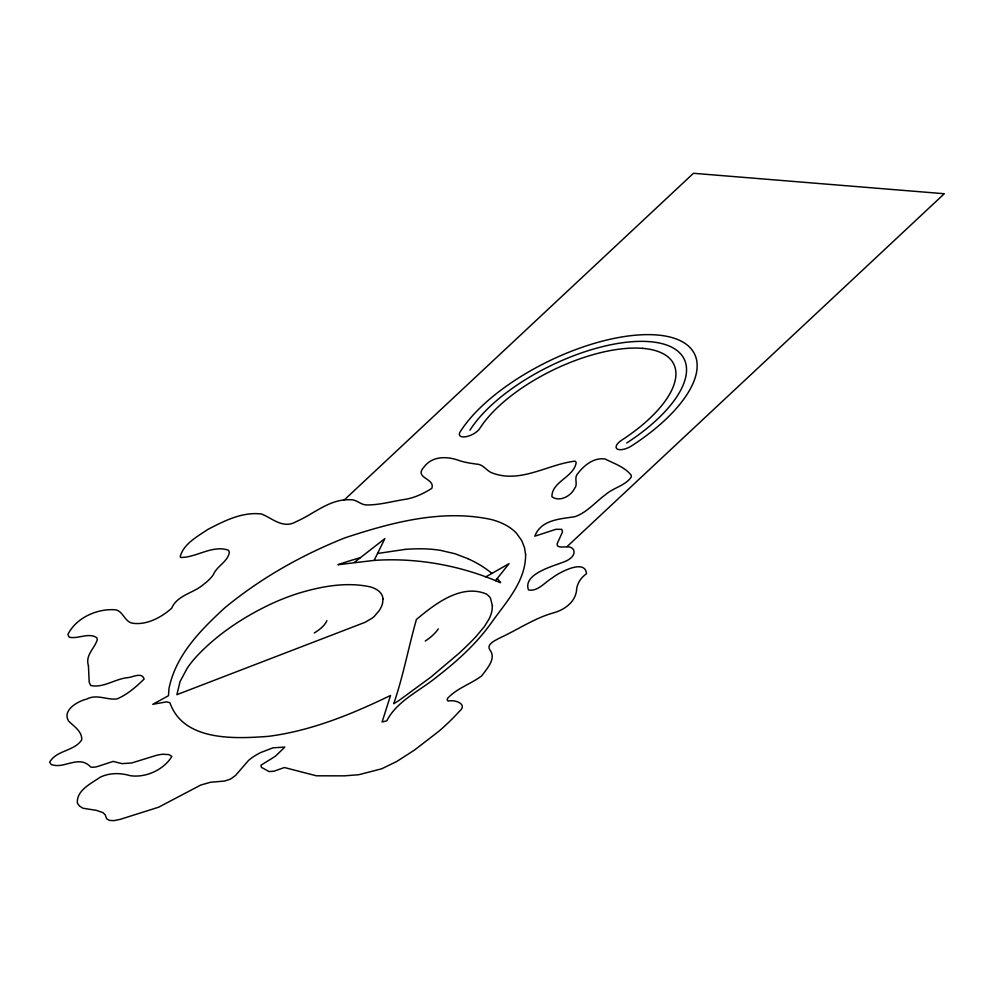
<?xml version="1.0" encoding="UTF-8"?>
<svg xmlns="http://www.w3.org/2000/svg" width="994" height="994" viewBox="0 0 994 994"><rect width="100%" height="100%" fill="white"/><g stroke="black" fill="none" stroke-linecap="round" stroke-linejoin="round"><path stroke-width="1.49" d="M360.362 557.684A175.106 74.836 -25.9 0 0 337.91 564.729L374.142 560.392L384.864 538.624L354.498 562.256M495.546 580.633L509.052 563.673L485.842 576.855M344.023 500.181L693.464 173.291L944.3 193.731L566.99 546.675M377.571 553.484L404.968 549.421M374.142 560.392C415.07 557.671 456.457 564.704 494.416 580.161C501.883 583.279 502.305 584.298 497.186 578.558M467.739 558.591L454.979 553.733L440.33 550.328A173.726 74.239 -25.9 0 0 404.98 549.409M326.877 620.691A23.396 10.002 -25.9 0 1 314.266 632.967M438.255 628.891A31.559 13.481 -25.9 0 1 425.258 641.043M467.689 558.616A365.879 156.356 -25.9 0 1 491.881 573.426M469.938 430.216A122.635 52.409 -25.9 0 1 649.815 341.675A122.635 52.409 -25.9 0 1 626.717 442.989M88.441 665.707L89.187 682.157L90.64 685.462C103.016 688.382 115.167 678.84 127.605 677.672C132.537 677.374 142.055 671.708 144.13 679.026C136.215 686.804 127.431 694.508 117.081 698.906C106.954 700.298 96.865 693.7 86.689 699.093C77.756 701.255 61.926 710.138 68.611 721.072C73.891 726.415 82.154 731.273 81.756 739.76C74.55 751.315 56.198 750.122 49.7 762.212L51.29 764.622L55.055 765.455A32.566 13.916 -25.9 0 0 60.398 765.38C71.456 763.628 81.781 757.378 90.752 767.033A12.897 5.517 -25.9 0 0 97.487 766.523L113.142 761.416L121.976 763.628L131.543 763.019L156.021 755.477A22.527 9.629 -25.9 0 1 163.277 754.247L169.055 754.632L171.863 756.446C163.762 769.841 145.72 778.053 130.127 775.668C120.336 772.748 109.477 772.711 100.158 777.246C91.249 783.471 76.24 790.392 77.383 803.152L79.383 805.923L82.937 808.234L96.157 810.309L102.879 812.57L105.19 814.732L106.644 818.745L109.489 820.41L113.987 820.622L120.175 819.354L158.68 807.19L200.701 785.061L210.517 782.253L224.532 781.06L230.571 779.06L235.528 775.482L248.599 760.36A28.304 12.09 -25.9 0 1 260.962 752.446L273.039 747.811L284.831 747.078L275.413 756.235L260.925 765.231L261.459 767.38L269.076 771.568L273.946 771.22L284.408 767.517L316.452 775.805L344.297 775.854L358.759 774.724L381.684 768.797L396.792 761.466L414.647 749.948L438.926 731.211A168.831 72.152 -25.9 0 0 459.265 711.456C468.398 704.013 454.705 699.341 448.269 701.068A6.834 2.92 -25.9 0 1 448.058 697.85C457.402 688.022 470.97 683.934 481.68 675.895C486.7 668.912 496.677 658.724 489.955 649.989C485.842 644.286 495.534 640.347 499.373 638.136C517.514 629.91 534.2 618.206 553.534 612.851C564.12 609.906 574.557 602.724 576.47 591.194C576.632 584.012 580.67 577.775 586.485 573.749C585.317 558.131 558.466 572.842 552.242 577.949C544.998 582.173 537.555 591.952 528.497 589.927C522.496 573.575 554.13 566.033 565.325 561.361C569.798 559.523 575.874 555.199 573.526 549.682C569.748 544.041 562.293 548.999 557.472 545.967L557.137 543.78L562.492 532.001L561.821 529.342L556.006 529.293L534.822 536.188C541.047 519.564 560.181 519.067 574.992 516.669C587.056 512.444 595.331 502.094 605.433 494.726C613.261 487.656 625.425 485.805 631.364 476.896L631.153 475.132C624.704 467.006 614.13 463.577 605.122 459.029C593.443 457.153 583.031 466.124 576.682 475.082C574.37 479.431 578.173 484.525 574.408 488.7C570.78 496.279 559.237 502.305 551.931 496.727C551.695 481.431 574.06 477.269 576.209 462.409L575.079 461.141C547.793 464.235 520.421 483.879 492.03 472.883C486.352 470.858 483.357 464.21 476.598 464.111C470.659 463.291 464.707 462.446 459.004 460.495C447.35 456.159 432.34 455.799 424.165 466.832C413.255 478.338 435.509 478.077 431.818 488.34C423.32 493.745 413.69 498.317 403.514 499.584C391.387 501.622 379.298 504.964 366.935 504.964C360.772 505.138 356.647 499.348 350.522 499.746C329.735 498.702 314.315 513.749 296.547 521.477C283.128 529.38 272.915 518.533 261.559 514.01C242.424 511.599 224.271 520.906 207.808 529.454C197.533 536.437 183.318 543.942 180.187 556.789L180.883 557.485C196.787 557.485 212.679 544.513 228.595 550.291L229.365 552.453C227.564 562.107 216.891 565.934 213.362 574.656A32.181 13.754 -25.9 0 1 203.671 584.31C193.78 593.182 177.193 594.996 171.639 608.266C161.289 617.436 146.801 625.301 132.562 623.226C123.852 621.672 123.082 609.372 113.515 609.682C95.822 609.061 75.942 618.243 67.89 634.445L69.182 637.204C78.203 639.254 88.404 632.271 96.716 637.639L97.337 639.477C94.765 648.548 85.012 654.872 88.441 665.707M383.013 598.81L382.603 603.234A50.296 21.495 -25.9 0 1 379.124 610.751L374.229 616.466A23.384 9.99 -25.9 0 1 371.818 618.367L364.947 622.356L176.895 694.669L180.076 681.536L187.282 668.092A112.57 48.11 -25.9 0 1 195.346 657.767C216.145 635.029 242.374 617.709 270.033 604.427A106.209 45.389 -25.9 0 1 299.542 592.958C322.242 586.212 346.732 581.763 370.228 586.87C376.018 588.398 382.504 592.213 383.013 598.81M492.378 605.744L492.08 610.005A80.464 34.392 -25.9 0 1 488.961 619.15L484.438 626.531L475.604 637.042A268.591 114.782 -25.9 0 1 459.042 653.269L430.986 677.026L399.489 700.136A12.847 5.492 -25.9 0 1 398.793 700.596L393.736 703.702C403.229 676.193 408.459 647.454 416.399 619.51C434.639 604.153 460.967 583.615 486.141 593.915A58.957 25.198 -25.9 0 1 490.527 598.376L492.378 605.744M525.615 554.615C525.739 581.465 506.145 601.979 491.496 622.604C476.635 643.503 457.513 660.923 437.298 676.529C419.89 690.929 397.277 700.521 386.716 720.886L382.094 721.979L390.543 695.465C351.752 714.214 311.321 730.851 268.293 736.355C235.118 738.828 183.443 741.524 169.912 702.733L166.532 701.851L152.778 704.311L168.471 695.713L168.992 688.494C175.826 655.046 200.577 630.097 224.806 607.819C260.813 578.123 301.679 555.062 344.993 537.829C391.549 522.471 442.218 508.866 491.309 519.514A172.807 73.854 -25.9 0 1 516.631 533.43L521.726 540.612L524.434 547.383L525.615 554.615M642.658 348.36A111.092 47.476 -25.9 0 0 479.729 428.563A11.555 4.933 -25.9 0 1 465.838 436.726A11.555 4.933 -25.9 0 1 460.16 431.868A134.19 57.341 -25.9 0 1 656.959 334.978A134.19 57.341 -25.9 0 1 631.687 445.834A11.555 4.933 -25.9 0 1 617.336 449.077A11.555 4.933 -25.9 0 1 621.735 440.131A111.092 47.476 -25.9 0 0 642.658 348.36"/></g></svg>
